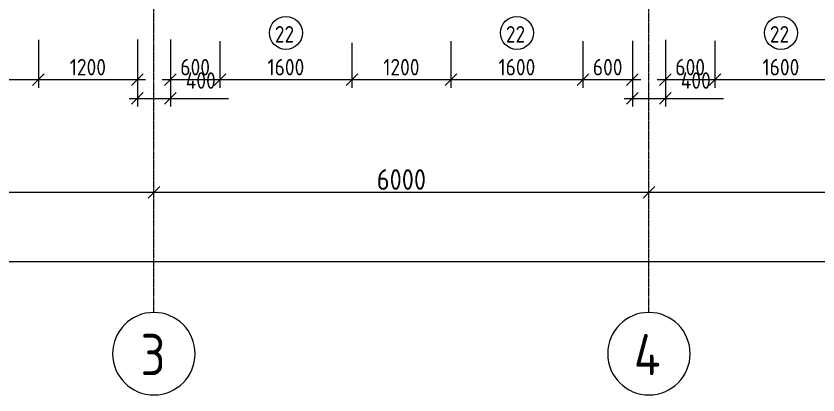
# Model space of a CAD drawing. Header units: millimetres. Extents: x -60946 to 138510, y -262288 to 24501.
# Drawn here: x -10862 to -1142, y -210602 to -206008 of the extents above; entities that cross this region are included whole.
import ezdxf

# ---------------------------------------------------------------- set-up
doc = ezdxf.new("R2010")
doc.units = ezdxf.units.MM
doc.linetypes.add('ADSK_Линия сетки', pattern=[25, 20, -2.5, 0, -2.5])
for name, color, linetype, lineweight in [('Марки окон', 7, 'Continuous', 20), ('Оси', 7, 'Continuous', 9), ('Размеры', 7, 'Continuous', 9)]:
    doc.layers.add(name, color=color, linetype=linetype, lineweight=lineweight)
doc.styles.add('GOST Common', font='', dxfattribs={"width": 0.9, "height": 500})
doc.styles.add('GOST Common_2', font='', dxfattribs={"width": 0.9, "height": 250})
doc.styles.add('GOST Common_3', font='', dxfattribs={"width": 0.9, "height": 200})
doc.styles.get('GOST Common').set_extended_font_data('GOST Common')
doc.styles.get('GOST Common_2').set_extended_font_data('GOST Common')
doc.styles.get('GOST Common_3').set_extended_font_data('GOST Common')
doc.dimstyles.new('ADSK_Основной_2_0', dxfattribs={"dimscale": 304.8, "dimtxt": 201.142999, "dimasz": 0.463911, "dimexe": 0.328084, "dimexo": 0.328084, "dimgap": 0.164042, "dimtad": 1, "dimdec": 3, "dimrnd": 0.001, "dimdsep": 46, "dimtxsty": 'GOST Common_3', "dimblk1": 'OBLIQUE', "dimblk2": 'OBLIQUE', "dimsah": 1, "dimcen": 0.09, "dimdle": 0.328084, "dimazin": 2, "dimtfac": 1, "dimtdec": 4, "dimtix": 1, "dimtmove": 0, "dimatfit": 3, "dimfxl": 1, "dimtvp": 1, "dimtolj": 1, "dimtzin": 0, "dimlwd": 20, "dimlwe": 20, "dimarcsym": 2})
doc.dimstyles.new('ADSK_Основной_2_0_1', dxfattribs={"dimscale": 304.8, "dimtxt": 201.142999, "dimasz": 0.463911, "dimexe": 0.328084, "dimexo": 0.328084, "dimgap": 0.164042, "dimtad": 1, "dimdec": 3, "dimrnd": 0.001, "dimdsep": 46, "dimtxsty": 'GOST Common_3', "dimblk1": 'OBLIQUE', "dimblk2": 'OBLIQUE', "dimsah": 1, "dimcen": 0.09, "dimdle": 0.328084, "dimazin": 2, "dimtfac": 1, "dimtdec": 4, "dimtix": 1, "dimtmove": 1, "dimatfit": 3, "dimfxl": 1, "dimtvp": 1, "dimtolj": 1, "dimtzin": 0, "dimlwd": 20, "dimlwe": 20, "dimarcsym": 2})
doc.dimstyles.new('ADSK_Основной_2_5_мм', dxfattribs={"dimscale": 304.8, "dimtxt": 251.428749, "dimasz": 0.463911, "dimexe": 0.492126, "dimexo": 0.984252, "dimgap": 0.098425, "dimtad": 1, "dimrnd": 0.01, "dimdsep": 46, "dimtxsty": 'GOST Common_2', "dimblk1": 'OBLIQUE', "dimblk2": 'OBLIQUE', "dimsah": 1, "dimcen": 0.09, "dimdle": 0.492126, "dimazin": 2, "dimtfac": 1, "dimtdec": 4, "dimtix": 1, "dimtmove": 0, "dimatfit": 3, "dimfxl": 1, "dimtvp": 1, "dimtolj": 1, "dimtzin": 0, "dimlwd": 20, "dimlwe": 20, "dimarcsym": 2})

# ---------------------------------------------------------------- blocks, each defined once
blk = doc.blocks.new('Ось сетки - Круг_Ø10 мм-8259-Кладочный план 4-го этажа')
at = {"layer": 'Оси', "lineweight": 20}
for start, end in [(360, 180), (180, 360)]:
    blk.add_arc((0, 0), 5, start, end, dxfattribs=at)
blk = doc.blocks.new('_Oblique')
at = {"color": 0, "linetype": 'ByBlock', "lineweight": -2}
blk.add_line((-0.5, -0.5), (0.5, 0.5), dxfattribs=at)
blk = doc.blocks.new('*D5846')
at = {"layer": 'Defpoints', "color": 0, "transparency": 16777216}
for p in [(-13590.6, -208045.7), (-9190.6, -208045.7), (-9190.6, -208145.7)]:
    blk.add_point(p, dxfattribs=at)
at = {"layer": 'Размеры', "color": 0, "lineweight": 20, "transparency": 16777216}
for p, q in [((-13740.6, -208145.7), (-9040.6, -208145.7)), ((-13590.6, -208345.7), (-13590.6, -208295.7)), ((-9190.6, -208345.7), (-9190.6, -208295.7))]:
    blk.add_line(p, q, dxfattribs=at)
at = {"layer": 'Размеры', "color": 0, "lineweight": 20, "transparency": 16777216, "xscale": 141.4, "yscale": 141.4, "zscale": 141.4, "rotation": 180}
blk.add_blockref('_Oblique', (-13590.6, -208145.7), dxfattribs=at)
at = {"layer": 'Размеры', "color": 0, "lineweight": 20, "transparency": 16777216, "xscale": 141.4, "yscale": 141.4, "zscale": 141.4}
blk.add_blockref('_Oblique', (-9190.6, -208145.7), dxfattribs=at)
at = {"layer": 'Размеры', "color": 0, "lineweight": 9, "transparency": 16777216, "insert": (-11390.6, -207990.7), "char_height": 250, "width": 807.981, "attachment_point": 5, "style": 'GOST Common_2'}
blk.add_mtext('\\A1;4400', dxfattribs=at)
blk = doc.blocks.new('*D5847')
at = {"layer": 'Defpoints', "color": 0, "transparency": 16777216}
for p in [(-9190.6, -208045.7), (-3190.6, -208045.7), (-3190.6, -208145.7)]:
    blk.add_point(p, dxfattribs=at)
at = {"layer": 'Размеры', "color": 0, "lineweight": 20, "transparency": 16777216}
for p, q in [((-9340.6, -208145.7), (-3040.6, -208145.7)), ((-9190.6, -208345.7), (-9190.6, -208295.7)), ((-3190.6, -208345.7), (-3190.6, -208295.7))]:
    blk.add_line(p, q, dxfattribs=at)
at = {"layer": 'Размеры', "color": 0, "lineweight": 20, "transparency": 16777216, "xscale": 141.4, "yscale": 141.4, "zscale": 141.4, "rotation": 180}
blk.add_blockref('_Oblique', (-9190.6, -208145.7), dxfattribs=at)
at = {"layer": 'Размеры', "color": 0, "lineweight": 20, "transparency": 16777216, "xscale": 141.4, "yscale": 141.4, "zscale": 141.4}
blk.add_blockref('_Oblique', (-3190.6, -208145.7), dxfattribs=at)
at = {"layer": 'Размеры', "color": 0, "lineweight": 9, "transparency": 16777216, "insert": (-6190.6, -207990.7), "char_height": 250, "width": 756.843, "attachment_point": 5, "style": 'GOST Common_2'}
blk.add_mtext('\\A1;6000', dxfattribs=at)
blk = doc.blocks.new('*D5848')
at = {"layer": 'Defpoints', "color": 0, "transparency": 16777216}
for p in [(-3190.6, -208045.7), (2809.4, -208045.7), (2809.4, -208145.7)]:
    blk.add_point(p, dxfattribs=at)
at = {"layer": 'Размеры', "color": 0, "lineweight": 20, "transparency": 16777216}
for p, q in [((-3340.6, -208145.7), (2959.4, -208145.7)), ((-3190.6, -208345.7), (-3190.6, -208295.7)), ((2809.4, -208345.7), (2809.4, -208295.7))]:
    blk.add_line(p, q, dxfattribs=at)
at = {"layer": 'Размеры', "color": 0, "lineweight": 20, "transparency": 16777216, "xscale": 141.4, "yscale": 141.4, "zscale": 141.4, "rotation": 180}
blk.add_blockref('_Oblique', (-3190.6, -208145.7), dxfattribs=at)
at = {"layer": 'Размеры', "color": 0, "lineweight": 20, "transparency": 16777216, "xscale": 141.4, "yscale": 141.4, "zscale": 141.4}
blk.add_blockref('_Oblique', (2809.4, -208145.7), dxfattribs=at)
at = {"layer": 'Размеры', "color": 0, "lineweight": 9, "transparency": 16777216, "insert": (-190.6, -207990.7), "char_height": 250, "width": 756.843, "attachment_point": 5, "style": 'GOST Common_2'}
blk.add_mtext('\\A1;6000', dxfattribs=at)
blk = doc.blocks.new('*D5869')
at = {"layer": 'Defpoints', "color": 0, "transparency": 16777216}
for p in [(-19590.6, -208885.7), (61609.4, -208885.7), (61609.4, -208985.7)]:
    blk.add_point(p, dxfattribs=at)
at = {"layer": 'Размеры', "color": 0, "lineweight": 20, "transparency": 16777216}
for p, q in [((-19740.6, -208985.7), (61759.4, -208985.7)), ((-19590.6, -209185.7), (-19590.6, -209135.7)), ((61609.4, -209185.7), (61609.4, -209135.7))]:
    blk.add_line(p, q, dxfattribs=at)
at = {"layer": 'Размеры', "color": 0, "lineweight": 20, "transparency": 16777216, "xscale": 141.4, "yscale": 141.4, "zscale": 141.4, "rotation": 180}
blk.add_blockref('_Oblique', (-19590.6, -208985.7), dxfattribs=at)
at = {"layer": 'Размеры', "color": 0, "lineweight": 20, "transparency": 16777216, "xscale": 141.4, "yscale": 141.4, "zscale": 141.4}
blk.add_blockref('_Oblique', (61609.4, -208985.7), dxfattribs=at)
at = {"layer": 'Размеры', "color": 0, "lineweight": 9, "transparency": 16777216, "insert": (21009.4, -208830.7), "char_height": 250, "width": 889.802, "attachment_point": 5, "style": 'GOST Common_2'}
blk.add_mtext('\\A1;81200', dxfattribs=at)
blk = doc.blocks.new('*D5746')
at = {"layer": 'Defpoints', "color": 0, "transparency": 16777216}
for p in [(-12190.6, -206208.7), (-10590.6, -206195.8), (-10590.6, -206778.4)]:
    blk.add_point(p, dxfattribs=at)
at = {"layer": 'Размеры', "color": 0, "lineweight": 20, "transparency": 16777216}
for p, q in [((-12190.6, -206308.7), (-12190.6, -206878.4)), ((-10590.6, -206295.8), (-10590.6, -206878.4)), ((-12290.6, -206778.4), (-10490.6, -206778.4))]:
    blk.add_line(p, q, dxfattribs=at)
at = {"layer": 'Размеры', "color": 0, "lineweight": 20, "transparency": 16777216, "xscale": 141.4, "yscale": 141.4, "zscale": 141.4, "rotation": 180}
blk.add_blockref('_Oblique', (-12190.6, -206778.4), dxfattribs=at)
at = {"layer": 'Размеры', "color": 0, "lineweight": 20, "transparency": 16777216, "xscale": 141.4, "yscale": 141.4, "zscale": 141.4}
blk.add_blockref('_Oblique', (-10590.6, -206778.4), dxfattribs=at)
at = {"layer": 'Размеры', "color": 0, "lineweight": 9, "transparency": 16777216, "insert": (-11390.6, -206628.4), "char_height": 200, "width": 560.473, "attachment_point": 5, "style": 'GOST Common_3'}
blk.add_mtext('\\A1;1600', dxfattribs=at)
blk = doc.blocks.new('*D5747')
at = {"layer": 'Defpoints', "color": 0, "transparency": 16777216}
for p in [(-10590.6, -206195.8), (-9390.6, -206192.5), (-9390.6, -206778.4)]:
    blk.add_point(p, dxfattribs=at)
at = {"layer": 'Размеры', "color": 0, "lineweight": 20, "transparency": 16777216}
for p, q in [((-10590.6, -206295.8), (-10590.6, -206878.4)), ((-9390.6, -206292.5), (-9390.6, -206878.4)), ((-10690.6, -206778.4), (-9290.6, -206778.4))]:
    blk.add_line(p, q, dxfattribs=at)
at = {"layer": 'Размеры', "color": 0, "lineweight": 20, "transparency": 16777216, "xscale": 141.4, "yscale": 141.4, "zscale": 141.4, "rotation": 180}
blk.add_blockref('_Oblique', (-10590.6, -206778.4), dxfattribs=at)
at = {"layer": 'Размеры', "color": 0, "lineweight": 20, "transparency": 16777216, "xscale": 141.4, "yscale": 141.4, "zscale": 141.4}
blk.add_blockref('_Oblique', (-9390.6, -206778.4), dxfattribs=at)
at = {"layer": 'Размеры', "color": 0, "lineweight": 9, "transparency": 16777216, "insert": (-9990.6, -206628.4), "char_height": 200, "width": 560.473, "attachment_point": 5, "style": 'GOST Common_3'}
blk.add_mtext('\\A1;1200', dxfattribs=at)
blk = doc.blocks.new('*D5748')
at = {"layer": 'Defpoints', "color": 0, "transparency": 16777216}
for p in [(-9390.6, -206192.5), (-8990.6, -206192.5), (-8990.6, -207007.1)]:
    blk.add_point(p, dxfattribs=at)
at = {"layer": 'Размеры', "color": 0, "lineweight": 20, "transparency": 16777216}
for p, q in [((-9390.6, -206292.5), (-9390.6, -207107.1)), ((-8990.6, -206292.5), (-8990.6, -207107.1)), ((-9490.6, -207007.1), (-8990.6, -207007.1)), ((-8990.6, -207007.1), (-8286.4, -207007.1))]:
    blk.add_line(p, q, dxfattribs=at)
at = {"layer": 'Размеры', "color": 0, "lineweight": 20, "transparency": 16777216, "xscale": 141.4, "yscale": 141.4, "zscale": 141.4, "rotation": 180}
blk.add_blockref('_Oblique', (-9390.6, -207007.1), dxfattribs=at)
at = {"layer": 'Размеры', "color": 0, "lineweight": 20, "transparency": 16777216, "xscale": 141.4, "yscale": 141.4, "zscale": 141.4}
blk.add_blockref('_Oblique', (-8990.6, -207007.1), dxfattribs=at)
at = {"layer": 'Размеры', "color": 0, "lineweight": 9, "transparency": 16777216, "insert": (-8805.1, -206690.5), "char_height": 200, "width": 474.561, "attachment_point": 1, "line_spacing_factor": 1.022761, "style": 'GOST Common_3'}
blk.add_mtext('\\A1;400', dxfattribs=at)
blk = doc.blocks.new('*D5749')
at = {"layer": 'Defpoints', "color": 0, "transparency": 16777216}
for p in [(-8990.6, -206192.5), (-8390.6, -206213.3), (-8390.6, -206778.4)]:
    blk.add_point(p, dxfattribs=at)
at = {"layer": 'Размеры', "color": 0, "lineweight": 20, "transparency": 16777216}
for p, q in [((-8990.6, -206292.5), (-8990.6, -206878.4)), ((-8390.6, -206313.3), (-8390.6, -206878.4)), ((-9090.6, -206778.4), (-8290.6, -206778.4))]:
    blk.add_line(p, q, dxfattribs=at)
at = {"layer": 'Размеры', "color": 0, "lineweight": 20, "transparency": 16777216, "xscale": 141.4, "yscale": 141.4, "zscale": 141.4, "rotation": 180}
blk.add_blockref('_Oblique', (-8990.6, -206778.4), dxfattribs=at)
at = {"layer": 'Размеры', "color": 0, "lineweight": 20, "transparency": 16777216, "xscale": 141.4, "yscale": 141.4, "zscale": 141.4}
blk.add_blockref('_Oblique', (-8390.6, -206778.4), dxfattribs=at)
at = {"layer": 'Размеры', "color": 0, "lineweight": 9, "transparency": 16777216, "insert": (-8690.6, -206628.4), "char_height": 200, "width": 454.106, "attachment_point": 5, "style": 'GOST Common_3'}
blk.add_mtext('\\A1;600', dxfattribs=at)
blk = doc.blocks.new('*D5750')
at = {"layer": 'Defpoints', "color": 0, "transparency": 16777216}
for p in [(-8390.6, -206213.3), (-6790.6, -206233.1), (-6790.6, -206778.4)]:
    blk.add_point(p, dxfattribs=at)
at = {"layer": 'Размеры', "color": 0, "lineweight": 20, "transparency": 16777216}
for p, q in [((-8390.6, -206313.3), (-8390.6, -206878.4)), ((-6790.6, -206333.1), (-6790.6, -206878.4)), ((-8490.6, -206778.4), (-6690.6, -206778.4))]:
    blk.add_line(p, q, dxfattribs=at)
at = {"layer": 'Размеры', "color": 0, "lineweight": 20, "transparency": 16777216, "xscale": 141.4, "yscale": 141.4, "zscale": 141.4, "rotation": 180}
blk.add_blockref('_Oblique', (-8390.6, -206778.4), dxfattribs=at)
at = {"layer": 'Размеры', "color": 0, "lineweight": 20, "transparency": 16777216, "xscale": 141.4, "yscale": 141.4, "zscale": 141.4}
blk.add_blockref('_Oblique', (-6790.6, -206778.4), dxfattribs=at)
at = {"layer": 'Размеры', "color": 0, "lineweight": 9, "transparency": 16777216, "insert": (-7590.6, -206628.4), "char_height": 200, "width": 560.473, "attachment_point": 5, "style": 'GOST Common_3'}
blk.add_mtext('\\A1;1600', dxfattribs=at)
blk = doc.blocks.new('*D5751')
at = {"layer": 'Defpoints', "color": 0, "transparency": 16777216}
for p in [(-6790.6, -206233.1), (-5590.6, -206213.3), (-5590.6, -206778.4)]:
    blk.add_point(p, dxfattribs=at)
at = {"layer": 'Размеры', "color": 0, "lineweight": 20, "transparency": 16777216}
for p, q in [((-6790.6, -206333.1), (-6790.6, -206878.4)), ((-5590.6, -206313.3), (-5590.6, -206878.4)), ((-6890.6, -206778.4), (-5490.6, -206778.4))]:
    blk.add_line(p, q, dxfattribs=at)
at = {"layer": 'Размеры', "color": 0, "lineweight": 20, "transparency": 16777216, "xscale": 141.4, "yscale": 141.4, "zscale": 141.4, "rotation": 180}
blk.add_blockref('_Oblique', (-6790.6, -206778.4), dxfattribs=at)
at = {"layer": 'Размеры', "color": 0, "lineweight": 20, "transparency": 16777216, "xscale": 141.4, "yscale": 141.4, "zscale": 141.4}
blk.add_blockref('_Oblique', (-5590.6, -206778.4), dxfattribs=at)
at = {"layer": 'Размеры', "color": 0, "lineweight": 9, "transparency": 16777216, "insert": (-6190.6, -206628.4), "char_height": 200, "width": 560.473, "attachment_point": 5, "style": 'GOST Common_3'}
blk.add_mtext('\\A1;1200', dxfattribs=at)
blk = doc.blocks.new('*D5752')
at = {"layer": 'Defpoints', "color": 0, "transparency": 16777216}
for p in [(-5590.6, -206213.3), (-3990.6, -206213.3), (-3990.6, -206778.4)]:
    blk.add_point(p, dxfattribs=at)
at = {"layer": 'Размеры', "color": 0, "lineweight": 20, "transparency": 16777216}
for p, q in [((-5590.6, -206313.3), (-5590.6, -206878.4)), ((-3990.6, -206313.3), (-3990.6, -206878.4)), ((-5690.6, -206778.4), (-3890.6, -206778.4))]:
    blk.add_line(p, q, dxfattribs=at)
at = {"layer": 'Размеры', "color": 0, "lineweight": 20, "transparency": 16777216, "xscale": 141.4, "yscale": 141.4, "zscale": 141.4, "rotation": 180}
blk.add_blockref('_Oblique', (-5590.6, -206778.4), dxfattribs=at)
at = {"layer": 'Размеры', "color": 0, "lineweight": 20, "transparency": 16777216, "xscale": 141.4, "yscale": 141.4, "zscale": 141.4}
blk.add_blockref('_Oblique', (-3990.6, -206778.4), dxfattribs=at)
at = {"layer": 'Размеры', "color": 0, "lineweight": 9, "transparency": 16777216, "insert": (-4790.6, -206628.4), "char_height": 200, "width": 560.473, "attachment_point": 5, "style": 'GOST Common_3'}
blk.add_mtext('\\A1;1600', dxfattribs=at)
blk = doc.blocks.new('*D5753')
at = {"layer": 'Defpoints', "color": 0, "transparency": 16777216}
for p in [(-3990.6, -206213.3), (-3390.6, -206207.5), (-3390.6, -206778.4)]:
    blk.add_point(p, dxfattribs=at)
at = {"layer": 'Размеры', "color": 0, "lineweight": 20, "transparency": 16777216}
for p, q in [((-3990.6, -206313.3), (-3990.6, -206878.4)), ((-3390.6, -206307.5), (-3390.6, -206878.4)), ((-4090.6, -206778.4), (-3290.6, -206778.4))]:
    blk.add_line(p, q, dxfattribs=at)
at = {"layer": 'Размеры', "color": 0, "lineweight": 20, "transparency": 16777216, "xscale": 141.4, "yscale": 141.4, "zscale": 141.4, "rotation": 180}
blk.add_blockref('_Oblique', (-3990.6, -206778.4), dxfattribs=at)
at = {"layer": 'Размеры', "color": 0, "lineweight": 20, "transparency": 16777216, "xscale": 141.4, "yscale": 141.4, "zscale": 141.4}
blk.add_blockref('_Oblique', (-3390.6, -206778.4), dxfattribs=at)
at = {"layer": 'Размеры', "color": 0, "lineweight": 9, "transparency": 16777216, "insert": (-3690.6, -206628.4), "char_height": 200, "width": 454.106, "attachment_point": 5, "style": 'GOST Common_3'}
blk.add_mtext('\\A1;600', dxfattribs=at)
blk = doc.blocks.new('*D5754')
at = {"layer": 'Defpoints', "color": 0, "transparency": 16777216}
for p in [(-3390.6, -206207.5), (-2990.6, -206195.6), (-2990.6, -207007.1)]:
    blk.add_point(p, dxfattribs=at)
at = {"layer": 'Размеры', "color": 0, "lineweight": 20, "transparency": 16777216}
for p, q in [((-3390.6, -206307.5), (-3390.6, -207107.1)), ((-2990.6, -206295.6), (-2990.6, -207107.1)), ((-3490.6, -207007.1), (-2990.6, -207007.1)), ((-2990.6, -207007.1), (-2286.4, -207007.1))]:
    blk.add_line(p, q, dxfattribs=at)
at = {"layer": 'Размеры', "color": 0, "lineweight": 20, "transparency": 16777216, "xscale": 141.4, "yscale": 141.4, "zscale": 141.4, "rotation": 180}
blk.add_blockref('_Oblique', (-3390.6, -207007.1), dxfattribs=at)
at = {"layer": 'Размеры', "color": 0, "lineweight": 20, "transparency": 16777216, "xscale": 141.4, "yscale": 141.4, "zscale": 141.4}
blk.add_blockref('_Oblique', (-2990.6, -207007.1), dxfattribs=at)
at = {"layer": 'Размеры', "color": 0, "lineweight": 9, "transparency": 16777216, "insert": (-2805.1, -206690.5), "char_height": 200, "width": 474.561, "attachment_point": 1, "line_spacing_factor": 1.022761, "style": 'GOST Common_3'}
blk.add_mtext('\\A1;400', dxfattribs=at)
blk = doc.blocks.new('*D5755')
at = {"layer": 'Defpoints', "color": 0, "transparency": 16777216}
for p in [(-2990.6, -206195.6), (-2390.6, -206208.7), (-2390.6, -206778.4)]:
    blk.add_point(p, dxfattribs=at)
at = {"layer": 'Размеры', "color": 0, "lineweight": 20, "transparency": 16777216}
for p, q in [((-2990.6, -206295.6), (-2990.6, -206878.4)), ((-2390.6, -206308.7), (-2390.6, -206878.4)), ((-3090.6, -206778.4), (-2290.6, -206778.4))]:
    blk.add_line(p, q, dxfattribs=at)
at = {"layer": 'Размеры', "color": 0, "lineweight": 20, "transparency": 16777216, "xscale": 141.4, "yscale": 141.4, "zscale": 141.4, "rotation": 180}
blk.add_blockref('_Oblique', (-2990.6, -206778.4), dxfattribs=at)
at = {"layer": 'Размеры', "color": 0, "lineweight": 20, "transparency": 16777216, "xscale": 141.4, "yscale": 141.4, "zscale": 141.4}
blk.add_blockref('_Oblique', (-2390.6, -206778.4), dxfattribs=at)
at = {"layer": 'Размеры', "color": 0, "lineweight": 9, "transparency": 16777216, "insert": (-2690.6, -206628.4), "char_height": 200, "width": 454.106, "attachment_point": 5, "style": 'GOST Common_3'}
blk.add_mtext('\\A1;600', dxfattribs=at)
blk = doc.blocks.new('*D5756')
at = {"layer": 'Defpoints', "color": 0, "transparency": 16777216}
for p in [(-2390.6, -206208.7), (-790.6, -206233.1), (-790.6, -206778.4)]:
    blk.add_point(p, dxfattribs=at)
at = {"layer": 'Размеры', "color": 0, "lineweight": 20, "transparency": 16777216}
for p, q in [((-2390.6, -206308.7), (-2390.6, -206878.4)), ((-790.6, -206333.1), (-790.6, -206878.4)), ((-2490.6, -206778.4), (-690.6, -206778.4))]:
    blk.add_line(p, q, dxfattribs=at)
at = {"layer": 'Размеры', "color": 0, "lineweight": 20, "transparency": 16777216, "xscale": 141.4, "yscale": 141.4, "zscale": 141.4, "rotation": 180}
blk.add_blockref('_Oblique', (-2390.6, -206778.4), dxfattribs=at)
at = {"layer": 'Размеры', "color": 0, "lineweight": 20, "transparency": 16777216, "xscale": 141.4, "yscale": 141.4, "zscale": 141.4}
blk.add_blockref('_Oblique', (-790.6, -206778.4), dxfattribs=at)
at = {"layer": 'Размеры', "color": 0, "lineweight": 9, "transparency": 16777216, "insert": (-1590.6, -206628.4), "char_height": 200, "width": 560.473, "attachment_point": 5, "style": 'GOST Common_3'}
blk.add_mtext('\\A1;1600', dxfattribs=at)
blk = doc.blocks.new('М_окна1 - Маркировка типоразмера-1510237-Кладочный план 4-го этажа')
at = {"layer": 'Марки окон'}
blk.add_circle((0, 0), 2, dxfattribs=at)

msp = doc.modelspace()

# ---------------------------------------------------------------- linework, layer by layer
at = {"layer": 'Оси', "linetype": 'ADSK_Линия сетки', "lineweight": 5}
for p, q in [((-9190.6385, -209602.3427), (-9190.6385, -174127.5463)), ((-3190.6385, -209602.3427), (-3190.6385, -174127.5463))]:
    msp.add_line(p, q, dxfattribs=at)

# ---------------------------------------------------------------- block references
at = {"layer": 'Марки окон', "lineweight": 9, "xscale": 99.99999999999993, "yscale": 99.99999999999993, "zscale": 99.99999999999993}
for p in [(-7590.6385, -206213.4914), (-4790.6385, -206213.4914), (-1590.6385, -206213.4914)]:
    msp.add_blockref('М_окна1 - Маркировка типоразмера-1510237-Кладочный план 4-го этажа', p, dxfattribs=at)
at = {"layer": 'Оси', "lineweight": 20, "xscale": 99.99999999999993, "yscale": 99.99999999999993, "zscale": 99.99999999999993}
for p in [(-9190.6385, -210102.3427), (-3190.6385, -210102.3427)]:
    msp.add_blockref('Ось сетки - Круг_Ø10 мм-8259-Кладочный план 4-го этажа', p, dxfattribs=at)

# ---------------------------------------------------------------- texts
at = {"layer": 'Марки окон', "lineweight": 5, "char_height": 200, "width": 317.46825, "attachment_point": 1, "style": 'GOST Common_3'}
for insert in [(-7725.1959, -206129.7061), (-4925.1959, -206129.7061), (-1725.1959, -206129.7061)]:
    msp.add_mtext('22', dxfattribs=dict(at, insert=insert))
at = {"layer": 'Оси', "char_height": 500, "attachment_point": 1, "style": 'GOST Common'}
for s, insert, width in [('\\fGOST Common|b0|i0|c204|p34|;\\W.9;3', (-9352.1192, -209862.476), 389.620125), ('\\fGOST Common|b0|i0|c204|p34|;\\W.9;4', (-3372.8192, -209862.476), 440.126437)]:
    msp.add_mtext(s, dxfattribs=dict(at, insert=insert, width=width))

# ---------------------------------------------------------------- dimensions: what is measured, and where the dimension line sits
at = {"layer": 'Размеры', "lineweight": 9}
for base, p1, p2, dimstyle, override, picture, middle in [((-10590.6385, -206778.4042), (-12190.6385, -206208.6545), (-10590.6385, -206195.7888), 'ADSK_Основной_2_0_1', {"dimpost": '<>', "dimfxl": 1600.051726}, '*D5746', (-11390.6385, -206628.4042)), ((-9390.6385, -206778.4042), (-10590.6385, -206195.7888), (-9390.6385, -206192.4735), 'ADSK_Основной_2_0_1', {"dimpost": '<>', "dimfxl": 1200.00458}, '*D5747', (-9990.6385, -206628.4042)), ((-8390.6385, -206778.4042), (-8990.6385, -206192.4735), (-8390.6385, -206213.2828), 'ADSK_Основной_2_0_1', {"dimpost": '<>', "dimfxl": 600.360748}, '*D5749', (-8690.6385, -206628.4042)), ((-6790.6385, -206778.4042), (-8390.6385, -206213.2828), (-6790.6385, -206233.0913), 'ADSK_Основной_2_0_1', {"dimpost": '<>', "dimfxl": 1600.122612}, '*D5750', (-7590.6385, -206628.4042)), ((-5590.6385, -206778.4042), (-6790.6385, -206233.0913), (-5590.6385, -206213.2828), 'ADSK_Основной_2_0_1', {"dimpost": '<>', "dimfxl": 1200.163478}, '*D5751', (-6190.6385, -206628.4042)), ((-3990.6385, -206778.4042), (-5590.6385, -206213.2828), (-3990.6385, -206213.2828), 'ADSK_Основной_2_0_1', {"dimpost": '<>', "dimfxl": 1600}, '*D5752', (-4790.6385, -206628.4042)), ((-3390.6385, -206778.4042), (-3990.6385, -206213.2828), (-3390.6385, -206207.4897), 'ADSK_Основной_2_0_1', {"dimpost": '<>', "dimfxl": 600.027967}, '*D5753', (-3690.6385, -206628.4042)), ((-2390.6385, -206778.4042), (-2990.6385, -206195.5841), (-2390.6385, -206208.6545), 'ADSK_Основной_2_0_1', {"dimpost": '<>', "dimfxl": 600.142346}, '*D5755', (-2690.6385, -206628.4042)), ((-790.6385, -206778.4042), (-2390.6385, -206208.6545), (-790.6385, -206233.0913), 'ADSK_Основной_2_0_1', {"dimpost": '<>', "dimfxl": 1600.1866}, '*D5756', (-1590.6385, -206628.4042)), ((-9190.6385, -208145.7149), (-13590.6385, -208045.73), (-9190.6385, -208045.73), 'ADSK_Основной_2_5_мм', {"dimpost": '<>', "dimfxl": 4400}, '*D5846', (-11390.6385, -207990.7149)), ((-3190.6385, -208145.7149), (-9190.6385, -208045.73), (-3190.6385, -208045.73), 'ADSK_Основной_2_5_мм', {"dimpost": '<>', "dimfxl": 6000}, '*D5847', (-6190.6385, -207990.7149)), ((2809.3615, -208145.7149), (-3190.6385, -208045.73), (2809.3615, -208045.73), 'ADSK_Основной_2_5_мм', {"dimpost": '<>', "dimfxl": 6000}, '*D5848', (-190.6385, -207990.7149)), ((61609.3615, -208985.7149), (-19590.6385, -208885.73), (61609.3615, -208885.73), 'ADSK_Основной_2_5_мм', {"dimpost": '<>', "dimfxl": 81200}, '*D5869', (21009.3615, -208830.7149))]:
    dim = msp.add_linear_dim(base=base, p1=p1, p2=p2, dimstyle=dimstyle, override=override, dxfattribs=at)
    dim.commit()
    dim.dimension.update_dxf_attribs({"geometry": picture, "text_midpoint": middle})
for base, p1, p2, override, picture, middle in [((-8990.6385, -207007.1289), (-9390.6385, -206192.4735), (-8990.6385, -206192.4735), {"dimpost": '<>', "dimfxl": 400}, '*D5748', (-8567.8099, -207007.1289)), ((-2990.6385, -207007.1289), (-3390.6385, -206207.4897), (-2990.6385, -206195.5841), {"dimpost": '<>', "dimfxl": 400.17714}, '*D5754', (-2567.8099, -207007.1289))]:
    dim = msp.add_linear_dim(base=base, p1=p1, p2=p2, dimstyle='ADSK_Основной_2_0', override=override, dxfattribs=at)
    dim.commit()
    dim.dimension.update_dxf_attribs({"geometry": picture, "text_midpoint": middle, "dimtype": 160})

doc.saveas('drawing.dxf')
